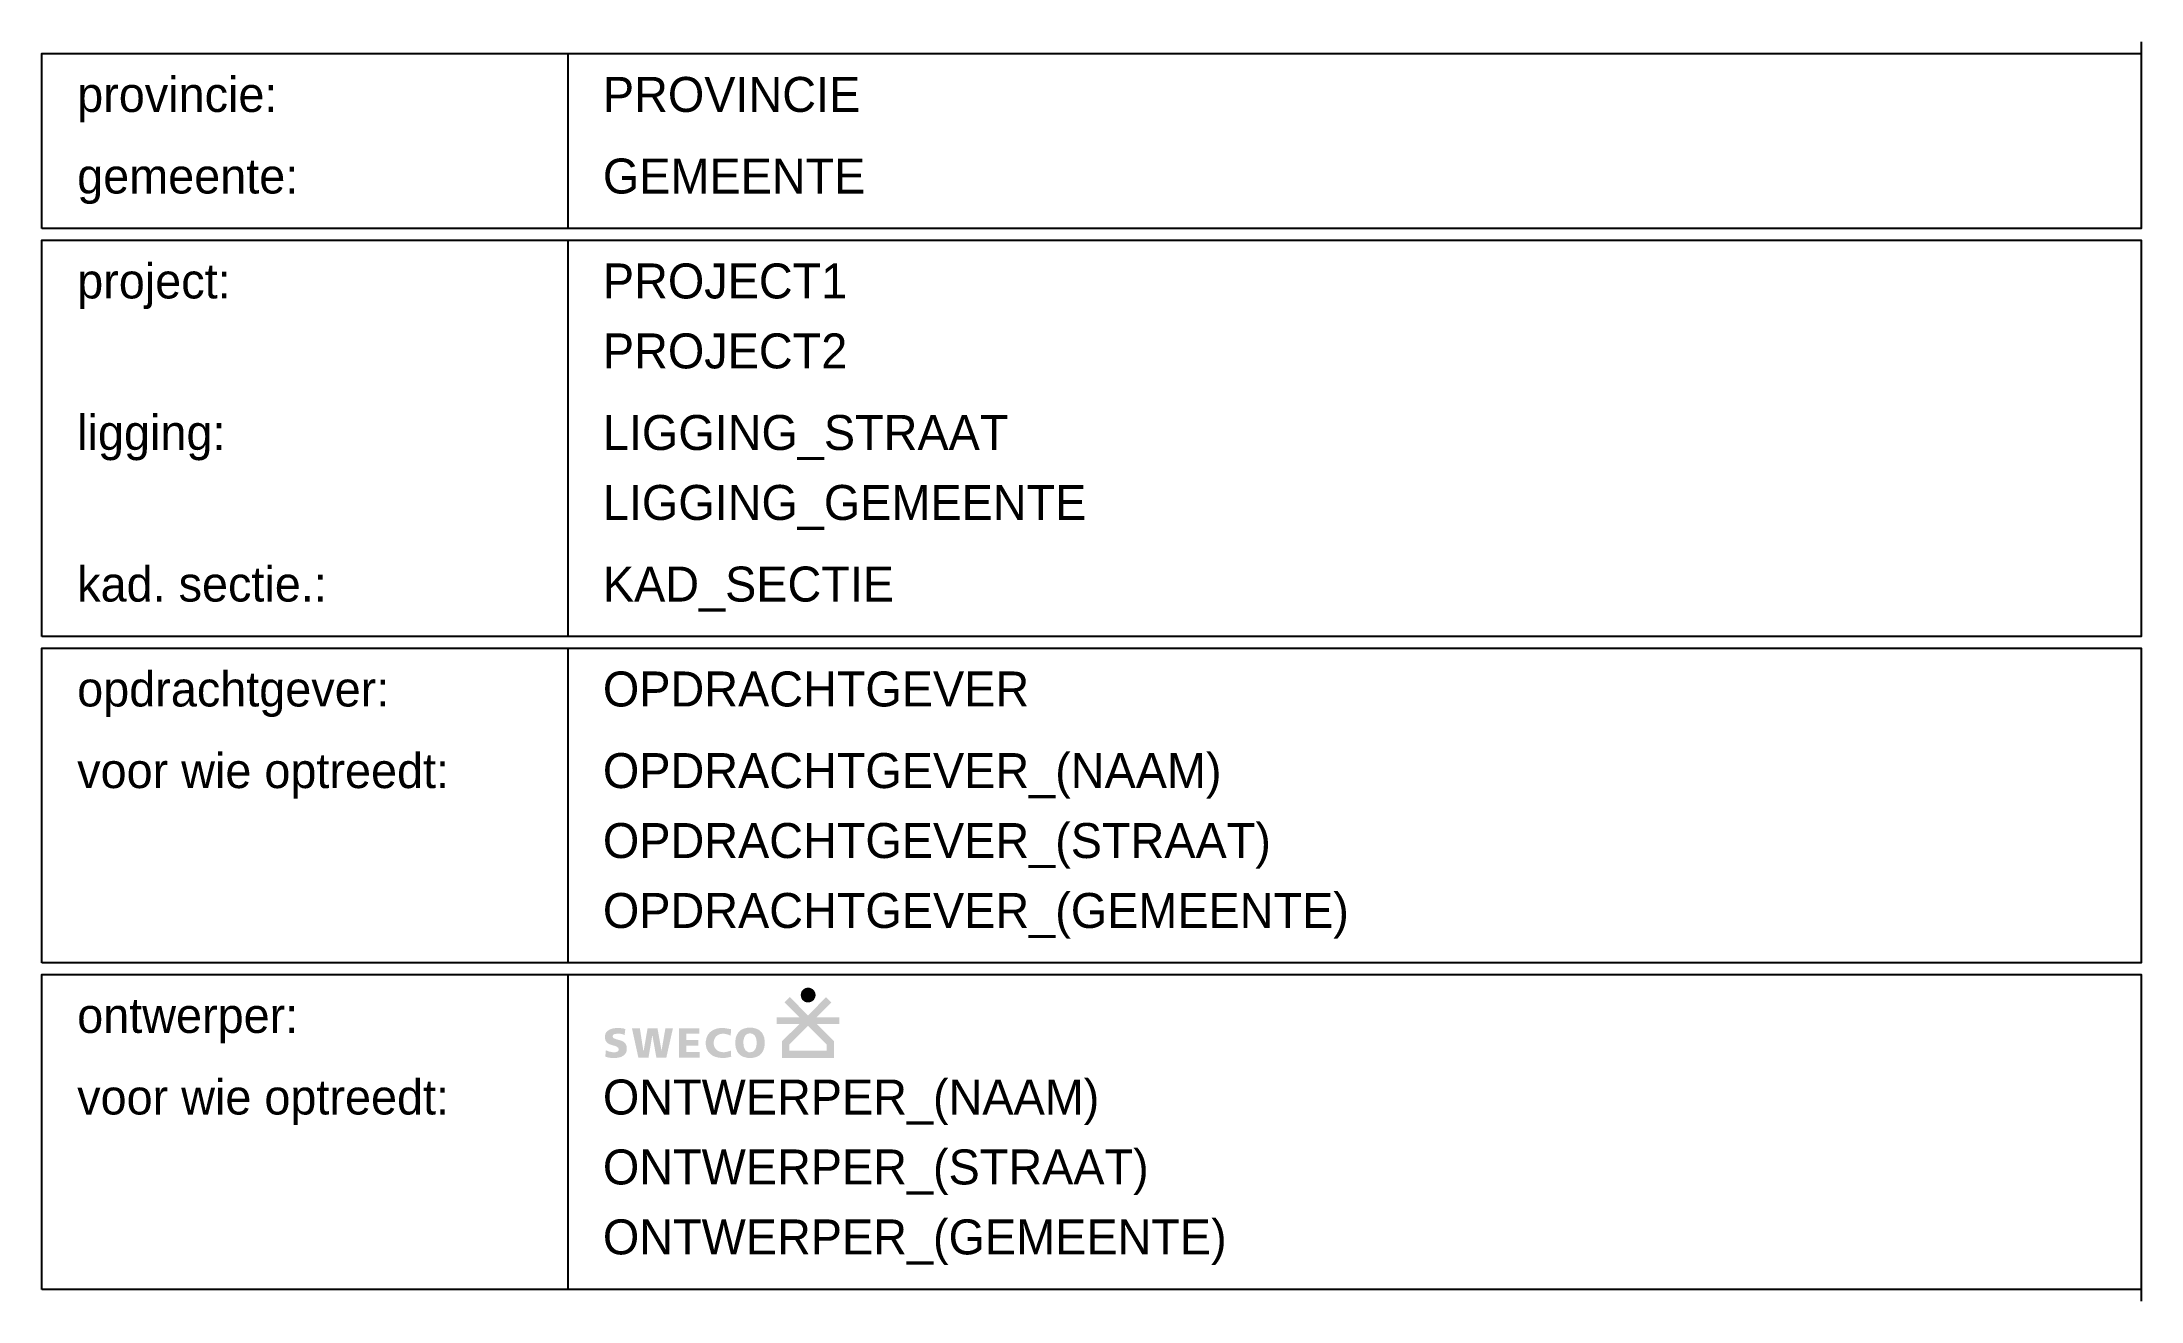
# Model space of a CAD drawing. Header units: millimetres. Extents: x 0 to 180, y 0 to 108.
import ezdxf

# ---------------------------------------------------------------- set-up
doc = ezdxf.new("R2010")
doc.units = ezdxf.units.MM

# ---------------------------------------------------------------- blocks, each defined once
blk = doc.blocks.new('A$C2BBC04C5')
for color, points in [(256, [(-3.05, -0.94), (-3.06, -0.96), (-3.08, -1), (-3.08, -1.01), (-3.09, -1.05), (-3.1, -1.07), (-3.1, -1.09), (-3.1, -1.11), (-3.11, -1.13), (-3.11, -1.15), (-3.1, -1.19), (-3.1, -1.21), (-3.1, -1.23), (-3.09, -1.25), (-3.08, -1.29), (-3.08, -1.31), (-3.07, -1.33), (-3.06, -1.34), (-3.04, -1.38), (-3.02, -1.41), (-2.99, -1.44), (-2.98, -1.45), (-2.96, -1.46), (-2.95, -1.47), (-2.93, -1.49), (-2.91, -1.5), (-2.9, -1.51), (-2.88, -1.52), (-2.86, -1.52), (-2.84, -1.53), (-2.81, -1.54), (-2.79, -1.55), (-2.75, -1.55), (-2.73, -1.55), (-2.68, -1.55), (-2.66, -1.55), (-2.62, -1.55), (-2.6, -1.54), (-2.57, -1.53), (-2.52, -1.51), (-2.51, -1.51), (-2.5, -1.5), (-2.48, -1.49), (-2.45, -1.46), (-2.43, -1.45), (-2.41, -1.42), (-2.39, -1.41), (-2.37, -1.38), (-2.36, -1.36), (-2.34, -1.32), (-2.32, -1.28), (-2.31, -1.25), (-2.31, -1.23), (-2.31, -1.21), (-2.3, -1.19), (-2.3, -1.17), (-2.3, -1.13), (-2.3, -1.11), (-2.31, -1.09), (-2.31, -1.05), (-2.33, -1.01), (-2.33, -1), (-2.34, -0.98), (-2.35, -0.96), (-2.36, -0.94), (-2.37, -0.93), (-2.38, -0.91), (-2.39, -0.9), (-2.41, -0.88), (-2.42, -0.87), (-2.45, -0.84), (-2.48, -0.82), (-2.5, -0.81), (-2.51, -0.8), (-2.55, -0.78), (-2.59, -0.77), (-2.62, -0.76), (-2.64, -0.75), (-2.66, -0.75), (-2.68, -0.75), (-2.73, -0.75), (-2.77, -0.75), (-2.79, -0.76), (-2.81, -0.76), (-2.82, -0.77), (-2.84, -0.77), (-2.86, -0.78), (-2.9, -0.8), (-2.91, -0.81), (-2.93, -0.82), (-2.95, -0.83), (-2.96, -0.84), (-2.99, -0.87), (-3.02, -0.9), (-3.03, -0.91), (-3.04, -0.93)]), (7, [(-13.37, -2.98), (-13.43, -3), (-13.45, -3.01), (-13.51, -3.03), (-13.53, -3.05), (-13.56, -3.06), (-13.58, -3.08), (-13.6, -3.09), (-13.63, -3.11), (-13.64, -3.13), (-13.68, -3.17), (-13.7, -3.19), (-13.71, -3.22), (-13.72, -3.24), (-13.74, -3.27), (-13.74, -3.3), (-13.75, -3.33), (-13.76, -3.36), (-13.76, -3.39), (-13.76, -3.43), (-13.76, -3.48), (-13.75, -3.53), (-13.74, -3.57), (-13.73, -3.61), (-13.71, -3.65), (-13.69, -3.68), (-13.67, -3.71), (-13.64, -3.74), (-13.62, -3.76), (-13.59, -3.78), (-13.56, -3.8), (-13.53, -3.82), (-13.49, -3.83), (-13.46, -3.85), (-13.42, -3.86), (-13.39, -3.87), (-13.32, -3.89), (-13.19, -3.93), (-13.1, -3.97), (-13.03, -4.03), (-13.01, -4.11), (-13.02, -4.15), (-13.03, -4.18), (-13.08, -4.23), (-13.18, -4.26), (-13.28, -4.26), (-13.36, -4.26), (-13.4, -4.25), (-13.46, -4.24), (-13.55, -4.22), (-13.65, -4.18), (-13.71, -4.16), (-13.74, -4.5), (-13.72, -4.51), (-13.63, -4.54), (-13.57, -4.55), (-13.54, -4.55), (-13.51, -4.56), (-13.45, -4.57), (-13.39, -4.57), (-13.33, -4.57), (-13.28, -4.57), (-13.21, -4.57), (-13.14, -4.57), (-13.11, -4.57), (-13.04, -4.56), (-13.01, -4.55), (-12.98, -4.54), (-12.95, -4.54), (-12.92, -4.53), (-12.86, -4.51), (-12.81, -4.48), (-12.79, -4.47), (-12.76, -4.45), (-12.74, -4.44), (-12.72, -4.42), (-12.68, -4.38), (-12.66, -4.36), (-12.63, -4.31), (-12.6, -4.26), (-12.59, -4.23), (-12.58, -4.2), (-12.58, -4.16), (-12.57, -4.13), (-12.57, -4.09), (-12.57, -4.05), (-12.57, -4), (-12.58, -3.95), (-12.59, -3.91), (-12.6, -3.87), (-12.62, -3.84), (-12.64, -3.8), (-12.66, -3.77), (-12.69, -3.75), (-12.71, -3.72), (-12.74, -3.7), (-12.77, -3.68), (-12.81, -3.66), (-12.84, -3.65), (-12.88, -3.63), (-12.91, -3.62), (-12.95, -3.61), (-13.02, -3.59), (-13.09, -3.57), (-13.16, -3.55), (-13.21, -3.53), (-13.28, -3.5), (-13.33, -3.44), (-13.33, -3.36), (-13.31, -3.33), (-13.29, -3.3), (-13.22, -3.27), (-13.17, -3.27), (-13.14, -3.26), (-13.08, -3.26), (-13.02, -3.26), (-12.91, -3.26), (-12.84, -3.27), (-12.76, -3.3), (-12.69, -3.33), (-12.65, -3), (-12.7, -2.99), (-12.75, -2.97), (-12.8, -2.97), (-12.85, -2.96), (-12.9, -2.95), (-12.96, -2.95), (-13.01, -2.95), (-13.07, -2.95), (-13.13, -2.95), (-13.19, -2.95), (-13.25, -2.96), (-13.34, -2.97)]), (7, [(-11.67, -4.18), (-11.86, -2.96), (-12.29, -2.96), (-11.94, -4.56), (-11.39, -4.56), (-11.18, -3.33), (-10.96, -4.56), (-10.42, -4.56), (-10.06, -2.96), (-10.47, -2.96), (-10.68, -4.18), (-10.9, -2.96), (-11.44, -2.96), (-11.65, -4.18)]), (7, [(-8.6, -4.56), (-8.6, -4.25), (-9.33, -4.25), (-9.33, -3.9), (-8.67, -3.9), (-8.67, -3.59), (-9.33, -3.59), (-9.33, -3.26), (-8.62, -3.26), (-8.62, -2.96), (-9.73, -2.96), (-9.73, -4.56)]), (7, [(-7.44, -4.57), (-7.39, -4.57), (-7.32, -4.57), (-7.28, -4.57), (-7.25, -4.57), (-7.21, -4.57), (-7.15, -4.56), (-7.09, -4.55), (-7.03, -4.54), (-6.98, -4.53), (-6.93, -4.52), (-6.89, -4.5), (-6.9, -4.18), (-6.98, -4.2), (-7.08, -4.23), (-7.17, -4.25), (-7.25, -4.26), (-7.3, -4.26), (-7.36, -4.26), (-7.41, -4.25), (-7.47, -4.24), (-7.52, -4.23), (-7.54, -4.22), (-7.59, -4.2), (-7.65, -4.16), (-7.71, -4.11), (-7.75, -4.06), (-7.8, -3.98), (-7.83, -3.87), (-7.84, -3.82), (-7.84, -3.79), (-7.84, -3.76), (-7.84, -3.71), (-7.83, -3.64), (-7.82, -3.6), (-7.8, -3.55), (-7.78, -3.51), (-7.76, -3.47), (-7.72, -3.41), (-7.68, -3.38), (-7.66, -3.36), (-7.63, -3.34), (-7.57, -3.3), (-7.52, -3.29), (-7.48, -3.27), (-7.4, -3.26), (-7.36, -3.26), (-7.34, -3.26), (-7.31, -3.26), (-7.25, -3.26), (-7.21, -3.27), (-7.16, -3.28), (-7.1, -3.29), (-7.05, -3.31), (-7, -3.33), (-6.92, -3.36), (-6.89, -3.01), (-6.95, -3), (-7, -2.99), (-7.06, -2.98), (-7.12, -2.97), (-7.18, -2.96), (-7.24, -2.95), (-7.3, -2.95), (-7.36, -2.95), (-7.4, -2.95), (-7.45, -2.95), (-7.5, -2.95), (-7.59, -2.96), (-7.63, -2.97), (-7.68, -2.98), (-7.72, -2.99), (-7.76, -3.01), (-7.8, -3.02), (-7.84, -3.04), (-7.87, -3.06), (-7.91, -3.08), (-7.94, -3.1), (-7.98, -3.12), (-8.01, -3.15), (-8.04, -3.17), (-8.07, -3.2), (-8.09, -3.23), (-8.14, -3.29), (-8.16, -3.33), (-8.18, -3.36), (-8.2, -3.4), (-8.22, -3.44), (-8.23, -3.48), (-8.24, -3.52), (-8.25, -3.57), (-8.26, -3.61), (-8.27, -3.66), (-8.27, -3.71), (-8.27, -3.76), (-8.27, -3.82), (-8.27, -3.87), (-8.26, -3.92), (-8.25, -3.97), (-8.24, -4.02), (-8.23, -4.06), (-8.21, -4.1), (-8.19, -4.14), (-8.17, -4.18), (-8.15, -4.22), (-8.12, -4.25), (-8.1, -4.28), (-8.07, -4.31), (-8.04, -4.34), (-8.01, -4.37), (-7.98, -4.39), (-7.94, -4.42), (-7.91, -4.44), (-7.87, -4.46), (-7.84, -4.48), (-7.8, -4.49), (-7.76, -4.51), (-7.72, -4.52), (-7.68, -4.53), (-7.64, -4.54), (-7.6, -4.55), (-7.56, -4.56), (-7.52, -4.56), (-7.48, -4.57)])]:
    blk.add_hatch(color=color).paths.add_polyline_path(points)
h = blk.add_hatch(color=7)
h.paths.add_polyline_path([(-4.13, -3.67), (-4.13, -4.57), (-1.29, -4.57), (-1.29, -3.67), (-2.23, -2.73), (-1, -2.73), (-1, -2.36), (-2.24, -2.36), (-1.44, -1.56), (-1.73, -1.27), (-2.71, -2.26), (-3.7, -1.26), (-3.99, -1.54), (-3.17, -2.36), (-4.41, -2.36), (-4.41, -2.73), (-3.18, -2.73)])
h.paths.add_polyline_path([(-3.73, -4.17), (-3.73, -3.84), (-2.71, -2.82), (-1.69, -3.84), (-1.69, -4.17)], flags=16)
h = blk.add_hatch(color=7)
h.paths.add_polyline_path([(-5.87, -4.58), (-5.82, -4.57), (-5.77, -4.57), (-5.73, -4.57), (-5.68, -4.56), (-5.64, -4.55), (-5.6, -4.54), (-5.56, -4.53), (-5.52, -4.52), (-5.45, -4.49), (-5.42, -4.47), (-5.38, -4.45), (-5.35, -4.43), (-5.32, -4.4), (-5.27, -4.35), (-5.25, -4.33), (-5.22, -4.3), (-5.2, -4.27), (-5.18, -4.24), (-5.16, -4.2), (-5.15, -4.17), (-5.13, -4.13), (-5.12, -4.09), (-5.11, -4.06), (-5.09, -4.02), (-5.09, -3.97), (-5.08, -3.93), (-5.07, -3.89), (-5.07, -3.84), (-5.07, -3.8), (-5.07, -3.7), (-5.07, -3.66), (-5.07, -3.61), (-5.08, -3.57), (-5.09, -3.53), (-5.09, -3.48), (-5.1, -3.44), (-5.12, -3.41), (-5.13, -3.37), (-5.15, -3.33), (-5.16, -3.3), (-5.18, -3.27), (-5.2, -3.23), (-5.22, -3.2), (-5.24, -3.17), (-5.27, -3.15), (-5.29, -3.12), (-5.32, -3.1), (-5.35, -3.07), (-5.38, -3.05), (-5.41, -3.03), (-5.48, -3), (-5.52, -2.98), (-5.56, -2.97), (-5.6, -2.96), (-5.64, -2.95), (-5.68, -2.94), (-5.72, -2.93), (-5.77, -2.93), (-5.82, -2.93), (-5.91, -2.93), (-5.96, -2.93), (-6.01, -2.93), (-6.05, -2.94), (-6.09, -2.95), (-6.13, -2.96), (-6.17, -2.97), (-6.21, -2.98), (-6.25, -3), (-6.28, -3.01), (-6.32, -3.03), (-6.35, -3.05), (-6.38, -3.07), (-6.41, -3.1), (-6.44, -3.12), (-6.49, -3.17), (-6.51, -3.2), (-6.53, -3.23), (-6.55, -3.27), (-6.57, -3.3), (-6.59, -3.33), (-6.6, -3.37), (-6.61, -3.41), (-6.63, -3.44), (-6.64, -3.48), (-6.65, -3.53), (-6.65, -3.57), (-6.66, -3.61), (-6.66, -3.66), (-6.67, -3.75), (-6.66, -3.8), (-6.66, -3.84), (-6.66, -3.89), (-6.65, -3.93), (-6.65, -3.97), (-6.64, -4.02), (-6.63, -4.06), (-6.61, -4.09), (-6.6, -4.13), (-6.58, -4.17), (-6.57, -4.2), (-6.55, -4.24), (-6.53, -4.27), (-6.51, -4.3), (-6.49, -4.33), (-6.46, -4.35), (-6.43, -4.38), (-6.41, -4.4), (-6.38, -4.43), (-6.35, -4.45), (-6.32, -4.47), (-6.28, -4.49), (-6.25, -4.5), (-6.21, -4.52), (-6.17, -4.53), (-6.13, -4.54), (-6.09, -4.55), (-6.05, -4.56), (-6.01, -4.57), (-5.96, -4.57), (-5.91, -4.57)])
h.paths.add_polyline_path([(-5.99, -4.24), (-6.02, -4.22), (-6.1, -4.17), (-6.13, -4.12), (-6.16, -4.07), (-6.18, -4.03), (-6.19, -4), (-6.2, -3.96), (-6.21, -3.92), (-6.22, -3.82), (-6.23, -3.73), (-6.22, -3.62), (-6.2, -3.53), (-6.18, -3.46), (-6.15, -3.41), (-6.13, -3.36), (-6.07, -3.3), (-6.03, -3.28), (-5.99, -3.26), (-5.91, -3.24), (-5.87, -3.24), (-5.83, -3.24), (-5.75, -3.26), (-5.7, -3.28), (-5.66, -3.31), (-5.6, -3.37), (-5.58, -3.41), (-5.56, -3.45), (-5.54, -3.49), (-5.53, -3.53), (-5.51, -3.64), (-5.5, -3.73), (-5.51, -3.84), (-5.52, -3.93), (-5.53, -3.96), (-5.54, -4.01), (-5.56, -4.05), (-5.58, -4.1), (-5.63, -4.16), (-5.69, -4.22), (-5.74, -4.24), (-5.76, -4.25), (-5.84, -4.26), (-5.95, -4.26)], flags=16)

msp = doc.modelspace()

# ---------------------------------------------------------------- linework, layer by layer
at = {"transparency": 33554687}
for p, q in [((180, 108), (180, 107)), ((45.1, 107), (45.1, 92)), ((45.1, 91), (45.1, 57)), ((45.1, 56), (45.1, 29)), ((45.1, 28), (45.1, 1)), ((180, 1), (180, 0))]:
    msp.add_line(p, q, dxfattribs=at)
for points in [[(0, 92), (0, 107), (180, 107), (180, 92), (0, 92)], [(0, 57), (0, 91), (180, 91), (180, 57), (0, 57)], [(0, 29), (0, 56), (180, 56), (180, 29), (0, 29)], [(0, 1), (0, 28), (180, 28), (180, 1), (0, 1)]]:
    msp.add_lwpolyline(points, dxfattribs=at)

# ---------------------------------------------------------------- block references
at = {"transparency": 33554687, "xscale": 1.575949314806597, "yscale": 1.575949314806597, "zscale": 1.575949314806597}
msp.add_blockref('A$C2BBC04C5', (69.96, 28.06), dxfattribs=at)

# ---------------------------------------------------------------- texts
at = {"color": 2, "transparency": 33554687}
for s, p in [('provincie:', (3.02, 102)), ('gemeente:', (3.02, 95)), ('project:', (3.02, 86)), ('ligging:', (3.02, 73)), ('kad. sectie.:', (3.02, 60)), ('opdrachtgever:', (3.02, 51)), ('voor wie optreedt:', (3.02, 44)), ('ontwerper:', (3.02, 23)), ('voor wie optreedt:', (3.02, 16))]:
    msp.add_text(s, height=3, dxfattribs=at).set_placement(p)
for tag, p, s in [('PROVINCIE', (48.1, 102), 'PROVINCIE'), ('GEMEENTE', (48.1, 95), 'GEMEENTE'), ('PROJECT1', (48.1, 86), 'PROJECT1'), ('PROJECT2', (48.1, 80), 'PROJECT2'), ('LIGGING_STRAAT', (48.1, 73), 'LIGGING_STRAAT'), ('LIGGING_GEMEENTE', (48.1, 67), 'LIGGING_GEMEENTE'), ('KAD_SECTIE', (48.1, 60), 'KAD_SECTIE'), ('OPDRACHTGEVER', (48.1, 51), 'OPDRACHTGEVER'), ('OPDRACHTGEVER_(NAAM)', (48.1, 44), 'OPDRACHTGEVER_(NAAM)'), ('OPDRACHTGEVER_(STRAAT)', (48.1, 38), 'OPDRACHTGEVER_(STRAAT)'), ('OPDRACHTGEVER_(GEMEENTE)', (48.1, 32), 'OPDRACHTGEVER_(GEMEENTE)'), ('ONTWERPER_(NAAM)', (48.1, 16), 'ONTWERPER_(NAAM)'), ('ONTWERPER_(STRAAT)', (48.1, 10), 'ONTWERPER_(STRAAT)'), ('ONTWERPER_(GEMEENTE)', (48.1, 4), 'ONTWERPER_(GEMEENTE)')]:
    msp.add_attdef(tag, p, s, height=3, dxfattribs=at)

doc.saveas('drawing.dxf')
